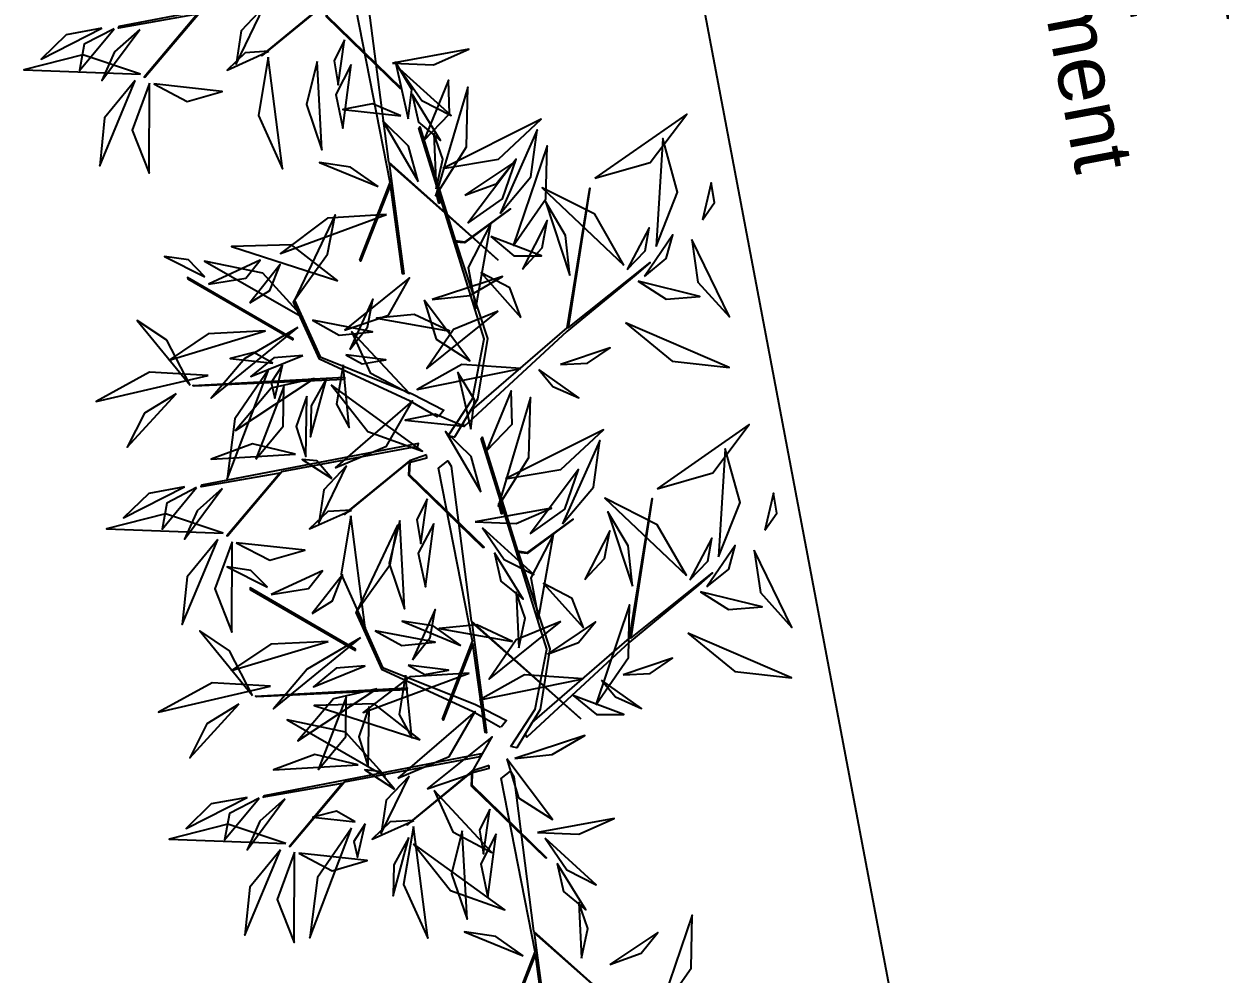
# Model space of a CAD drawing. Header units: centimetres. Extents: x 197412 to 267601, y -375791 to -305433.
# Drawn here: x 208761 to 210810, y -366192 to -364564 of the extents above; entities that cross this region are included whole.
import ezdxf

# ---------------------------------------------------------------- set-up
doc = ezdxf.new("R2010")
doc.units = ezdxf.units.CM
doc.layers.add('3-BAT C-Niveau 0', color=250, linetype='Continuous')
doc.styles.add('Helvetica', font='arial.ttf')

# ---------------------------------------------------------------- blocks, each defined once
blk = doc.blocks.new('Groupe-226-1')
at = {"linetype": 'Continuous', "flags": 128}
for points in [[(12648.23, -49256.54), (12661.7, -49254.18), (12652.58, -49265.01), (12652.72, -49264.95), (12662.02, -49253.97), (12685.28, -49249.62), (12685.41, -49249.17), (12648.24, -49256.32), (12648.12, -49256.56), (12648.19, -49256.55)], [(12702.89, -49323.22), (12698.1, -49320.48), (12682.62, -49313.33), (12678.15, -49303.54), (12678.32, -49303.19), (12682.69, -49312.94), (12698.47, -49319.24), (12703.91, -49322.05), (12702.99, -49323.17)], [(12662.37, -49335.13), (12675.85, -49332.78), (12666.73, -49343.6), (12666.87, -49343.54), (12676.16, -49332.56), (12699.42, -49328.21), (12699.55, -49327.77), (12662.38, -49334.91), (12662.26, -49335.15), (12662.33, -49335.14)], [(12713.6, -49376.4), (12708.81, -49373.66), (12693.33, -49366.51), (12688.86, -49356.72), (12689.03, -49356.37), (12693.4, -49366.12), (12709.18, -49372.42), (12714.62, -49375.22), (12713.7, -49376.35)], [(12673.08, -49388.31), (12686.56, -49385.95), (12677.44, -49396.77), (12677.58, -49396.72), (12686.87, -49385.74), (12710.13, -49381.39), (12710.26, -49380.94), (12673.09, -49388.09), (12672.97, -49388.33), (12673.05, -49388.31)]]:
    blk.add_lwpolyline(points, dxfattribs=at)
for points in [[(12686.81, -49251.12), (12683.85, -49252.13), (12672.68, -49261.29), (12672.86, -49261.26), (12683.82, -49252.31), (12683.71, -49254.62), (12696.37, -49266.9), (12696.64, -49266.94), (12683.89, -49254.54), (12683.95, -49252.36), (12686.82, -49251.6)], [(12713.22, -49296.36), (12694.53, -49279.82), (12697.04, -49298.72), (12696.8, -49298.7), (12694.74, -49283.47), (12689.61, -49296.55), (12689.53, -49296.38), (12694.68, -49283.05), (12688.85, -49253.37), (12690.46, -49252.11), (12691.01, -49253.08), (12694.42, -49279.53), (12713.05, -49296.17)], [(12704.65, -49326.47), (12708.81, -49320.1), (12710.82, -49309.82), (12699.59, -49273.72), (12699.77, -49273.51), (12705.81, -49292.96), (12707.52, -49293.24), (12715.33, -49287.55), (12707.43, -49293.4), (12705.92, -49293.25), (12711.35, -49309.77), (12709.68, -49320.17), (12708.3, -49322.39), (12725, -49307.95), (12728.89, -49284.01), (12725.19, -49307.95), (12739.21, -49296.76), (12736.8, -49298.86), (12724.99, -49308.59), (12707.38, -49324.87), (12707.19, -49324.36), (12708.3, -49322.39), (12705.71, -49326.7)], [(12678.08, -49310.02), (12678.08, -49309.83), (12659.99, -49299.31), (12660.03, -49299.57)], [(12661.14, -49317.96), (12660.92, -49317.84), (12686.89, -49316.42), (12686.87, -49316.81)], [(12715.36, -49379.65), (12719.52, -49373.28), (12721.53, -49362.99), (12710.3, -49326.89), (12710.48, -49326.69), (12716.52, -49346.14), (12718.23, -49346.42), (12726.04, -49340.73), (12718.14, -49346.58), (12716.63, -49346.43), (12722.06, -49362.95), (12720.39, -49373.35), (12719.01, -49375.57), (12735.71, -49361.13), (12739.6, -49337.19), (12735.9, -49361.13), (12749.93, -49349.93), (12747.51, -49352.04), (12735.7, -49361.77), (12718.09, -49378.05), (12717.9, -49377.54), (12719.01, -49375.57), (12716.42, -49379.87)], [(12700.95, -49329.71), (12698, -49330.72), (12686.83, -49339.88), (12687.01, -49339.85), (12697.96, -49330.9), (12697.86, -49333.21), (12710.52, -49345.49), (12710.78, -49345.53), (12698.04, -49333.13), (12698.1, -49330.95), (12700.96, -49330.19)], [(12727.36, -49374.95), (12708.67, -49358.41), (12711.19, -49377.31), (12710.95, -49377.29), (12708.88, -49362.06), (12703.76, -49375.14), (12703.67, -49374.97), (12708.82, -49361.64), (12702.99, -49331.96), (12704.6, -49330.7), (12705.16, -49331.67), (12708.56, -49358.12), (12727.19, -49374.76)], [(12688.79, -49363.2), (12688.79, -49363.01), (12670.7, -49352.49), (12670.74, -49352.75)], [(12671.85, -49371.13), (12671.63, -49371.02), (12697.61, -49369.6), (12697.58, -49369.98)], [(12711.66, -49382.89), (12708.71, -49383.9), (12697.54, -49393.06), (12697.72, -49393.03), (12708.67, -49384.07), (12708.57, -49386.39), (12721.23, -49398.66), (12721.49, -49398.71), (12708.75, -49386.31), (12708.81, -49384.13), (12711.67, -49383.36)], [(12738.07, -49428.13), (12719.38, -49411.59), (12721.9, -49430.49), (12721.66, -49430.47), (12719.59, -49415.24), (12714.47, -49428.31), (12714.38, -49428.15), (12719.53, -49414.81), (12713.71, -49385.14), (12715.31, -49383.87), (12715.87, -49384.85), (12719.27, -49411.3), (12737.9, -49427.94)]]:
    blk.add_lwpolyline(points, close=True, dxfattribs=at)
at = {"linetype": 'Continuous'}
for points in [[(12673.07, -49252.98, -207.06), (12669.19, -49257.1, -208.24), (12668.32, -49262.81, -209.24), (12668.32, -49262.81, -209.24), (12673.07, -49252.98, -207.06)], [(12645.33, -49256.6, -174.84), (12639.21, -49257.74, -175.45), (12634.89, -49261.92, -176.76), (12634.89, -49261.92, -176.76), (12645.33, -49256.6, -174.84)], [(12647.4, -49256.72, -174.58), (12642.31, -49259.37, -172.2), (12641.5, -49263.87, -168.43), (12641.5, -49263.87, -168.43), (12647.4, -49256.72, -174.58)], [(12651.81, -49256.84, -186.97), (12647.5, -49260.69, -187.38), (12645.33, -49265.58, -185.5), (12645.33, -49265.58, -185.5), (12651.81, -49256.84, -186.97)], [(12686.89, -49258.63, -197.01), (12685.12, -49262.22, -196.39), (12685.82, -49266.3, -196.61), (12685.82, -49266.3, -196.61), (12686.89, -49258.63, -197.01)], [(12673.91, -49260.58, -179.83), (12669.86, -49260.83, -178.67), (12666.77, -49263.8, -177.99), (12666.77, -49263.8, -177.99), (12673.91, -49260.58, -179.83)], [(12695.1, -49262.6, -183.78), (12702.14, -49262.88, -183.14), (12708.2, -49260.24, -184.94), (12708.2, -49260.24, -184.94), (12695.1, -49262.6, -183.78)], [(12651.94, -49264.51, -186.41), (12642.07, -49261.21, -187.61), (12631.97, -49263.77, -186.97), (12631.97, -49263.77, -186.97), (12651.94, -49264.51, -186.41)], [(12673.82, -49261.57, -179.52), (12672.16, -49271.55, -178.73), (12676.27, -49280.73, -177.91), (12676.27, -49280.73, -177.91), (12673.82, -49261.57, -179.52)], [(12682.2, -49262.35, -247.3), (12680.37, -49269.71, -244.69), (12683.02, -49277.47, -243.35), (12683.02, -49277.47, -243.35), (12682.2, -49262.35, -247.3)], [(12682.2, -49262.35, -247.3), (12680.37, -49269.71, -244.69), (12683.02, -49277.47, -243.35), (12683.02, -49277.47, -243.35), (12682.2, -49262.35, -247.3)], [(12688.02, -49262.84, -186.16), (12685.38, -49267.98, -185.75), (12686.59, -49273.72, -185.13), (12686.59, -49273.72, -185.13), (12688.02, -49262.84, -186.16)], [(12697.78, -49272.12, -183.73), (12698.42, -49267.13, -181.29), (12695.6, -49262.45, -179.52), (12695.6, -49262.45, -179.52), (12697.78, -49272.12, -183.73)], [(12696.38, -49263.61, -176.88), (12700.11, -49269.03, -176.9), (12705.15, -49271.58, -174.04), (12705.15, -49271.58, -174.04), (12696.38, -49263.61, -176.88)], [(12651.04, -49265.6, -186.4), (12645.79, -49271.99, -186.75), (12644.95, -49280.19, -187), (12644.95, -49280.19, -187), (12651.04, -49265.6, -186.4)], [(12653.49, -49266.01, -182.25), (12650.52, -49274.08, -178.08), (12653.43, -49281.47, -173.29), (12653.43, -49281.47, -173.29), (12653.49, -49266.01, -182.25)], [(12654.19, -49266.17, -181.99), (12659.92, -49269.17, -181.12), (12665.92, -49267.44, -179.03), (12665.92, -49267.44, -179.03), (12654.19, -49266.17, -181.99)], [(12700.49, -49275.83, -194.21), (12704.86, -49271.29, -192.81), (12704.72, -49265.54, -190.06), (12704.72, -49265.54, -190.06), (12700.49, -49275.83, -194.21)], [(12700.49, -49275.83, -194.21), (12704.86, -49271.29, -192.81), (12704.72, -49265.54, -190.06), (12704.72, -49265.54, -190.06), (12700.49, -49275.83, -194.21)], [(12702.48, -49285.37, -206.43), (12707.76, -49276.96, -204.4), (12708.02, -49266.71, -204.36), (12708.02, -49266.71, -204.36), (12702.48, -49285.37, -206.43)], [(12702.48, -49285.37, -206.43), (12707.76, -49276.96, -204.4), (12708.02, -49266.71, -204.36), (12708.02, -49266.71, -204.36), (12702.48, -49285.37, -206.43)], [(12698.45, -49267.91, -161.32), (12699.54, -49272.74, -161.24), (12703.35, -49275.85, -160.95), (12703.35, -49275.85, -160.95), (12698.45, -49267.91, -161.32)], [(12696.53, -49271.63, -183.47), (12691.69, -49269.55, -183.7), (12686.57, -49270.57, -184.07), (12686.57, -49270.57, -184.07), (12696.53, -49271.63, -183.47)], [(12696.53, -49271.63, -183.47), (12691.69, -49269.55, -183.7), (12686.57, -49270.57, -184.07), (12686.57, -49270.57, -184.07), (12696.53, -49271.63, -183.47)], [(12699.5, -49282.86, -199.98), (12697.83, -49276.82, -200.36), (12693.45, -49272.51, -199.46), (12693.45, -49272.51, -199.46), (12699.5, -49282.86, -199.98)], [(12703.74, -49280.66, -194.97), (12713.24, -49279.03, -192.57), (12720.54, -49272.23, -191.31), (12720.54, -49272.23, -191.31), (12703.74, -49280.66, -194.97)], [(12729.73, -49282.33, -215.07), (12739.25, -49279.6, -213.8), (12745.49, -49271.33, -214.42), (12745.49, -49271.33, -214.42), (12729.73, -49282.33, -215.07)], [(12702.6, -49284.16, -223.21), (12703.7, -49279.06, -222.61), (12702.17, -49274.63, -220.88), (12702.17, -49274.63, -220.88), (12702.6, -49284.16, -223.21)], [(12702.6, -49284.16, -223.21), (12703.7, -49279.06, -222.61), (12702.17, -49274.63, -220.88), (12702.17, -49274.63, -220.88), (12702.6, -49284.16, -223.21)], [(12713.52, -49288.34, -201.48), (12718.82, -49282.09, -202.35), (12719.89, -49274.04, -201.76), (12719.89, -49274.04, -201.76), (12713.52, -49288.34, -201.48)], [(12715.78, -49293.91, -207.25), (12721.39, -49285.85, -205.29), (12721.57, -49276.78, -201.98), (12721.57, -49276.78, -201.98), (12715.78, -49293.91, -207.25)], [(12740.25, -49294.01, -228.35), (12743.92, -49284.71, -229.1), (12741.4, -49275.5, -232.12), (12741.4, -49275.5, -232.12), (12740.25, -49294.01, -228.35)], [(12707.99, -49290.03, -207.16), (12713.92, -49285.85, -205.48), (12716.26, -49279.04, -203.83), (12716.26, -49279.04, -203.83), (12707.99, -49290.03, -207.16)], [(12707.99, -49290.03, -207.16), (12713.92, -49285.85, -205.48), (12716.26, -49279.04, -203.83), (12716.26, -49279.04, -203.83), (12707.99, -49290.03, -207.16)], [(12692.65, -49283.75, -228.81), (12687.92, -49280.43, -229.15), (12682.6, -49279.63, -227.32), (12682.6, -49279.63, -227.32), (12692.65, -49283.75, -228.81)], [(12707.5, -49285.23, -210.84), (12712.83, -49283.28, -209.98), (12715.71, -49279.73, -207.2), (12715.71, -49279.73, -207.2), (12707.5, -49285.23, -210.84)], [(12748.18, -49289.45, -211.21), (12750.24, -49286.5, -209.03), (12749.66, -49283.11, -206.71), (12749.66, -49283.11, -206.71), (12748.18, -49289.45, -211.21)], [(12748.18, -49289.45, -211.21), (12750.24, -49286.5, -209.03), (12749.66, -49283.11, -206.71), (12749.66, -49283.11, -206.71), (12748.18, -49289.45, -211.21)], [(12703, -49286.61, -203.84), (12703.22, -49286.51, -203.87), (12702.77, -49284.83, -202.04), (12702.56, -49284.93, -202.02), (12703, -49286.61, -203.84)], [(12734.75, -49297.21, -228.97), (12729.75, -49288.49, -227.8), (12720.75, -49283.97, -227.09), (12720.75, -49283.97, -227.09), (12734.75, -49297.21, -228.97)], [(12725.48, -49299, -196.26), (12724.76, -49292.13, -195.05), (12721.28, -49286.28, -196.39), (12721.28, -49286.28, -196.39), (12725.48, -49299, -196.26)], [(12694.06, -49288.53, -225.36), (12683.95, -49289.16, -224.7), (12675.91, -49295.24, -224), (12675.91, -49295.24, -224), (12694.06, -49288.53, -225.36)], [(12678.32, -49303.19, -197.23), (12683.99, -49295.32, -194.28), (12685.26, -49288.58, -188.42), (12685.26, -49288.58, -188.42), (12678.32, -49303.19, -197.23)], [(12717.35, -49297.88, -195.33), (12720.73, -49294.27, -195.1), (12721.61, -49289.55, -194.26), (12721.61, -49289.55, -194.26), (12717.35, -49297.88, -195.33)], [(12711.95, -49290.09, -188.89), (12708.08, -49297.59, -185.79), (12709.39, -49304.55, -181.22), (12709.39, -49304.55, -181.22), (12711.95, -49290.09, -188.89)], [(12735.29, -49297.93, -229.3), (12738.38, -49294.74, -228.25), (12739.08, -49290.8, -226.49), (12739.08, -49290.8, -226.49), (12735.29, -49297.93, -229.3)], [(12685.72, -49299.91, -220.85), (12677.79, -49293.75, -221.31), (12667.54, -49294.04, -222.56), (12667.54, -49294.04, -222.56), (12685.72, -49299.91, -220.85)], [(12711.92, -49292.33, -215.21), (12715.87, -49295.59, -213.09), (12720.61, -49295.6, -210.46), (12720.61, -49295.6, -210.46), (12711.92, -49292.33, -215.21)], [(12738.26, -49299.14, -232.75), (12742, -49296.08, -233.5), (12743.1, -49292.03, -235.42), (12743.1, -49292.03, -235.42), (12738.26, -49299.14, -232.75)], [(12746.35, -49292.84, -212.86), (12747.41, -49300.11, -209.91), (12752.82, -49306.07, -208.14), (12752.82, -49306.07, -208.14), (12746.35, -49292.84, -212.86)], [(12746.35, -49292.84, -212.86), (12747.41, -49300.11, -209.91), (12752.82, -49306.07, -208.14), (12752.82, -49306.07, -208.14), (12746.35, -49292.84, -212.86)], [(12662.96, -49299.21, -211.6), (12660.15, -49296.32, -211.07), (12656.05, -49295.74, -211.1), (12656.05, -49295.74, -211.1), (12662.96, -49299.21, -211.6)], [(12679.78, -49306.2, -220.09), (12672.91, -49298.61, -220.53), (12662.89, -49296.5, -219.34), (12662.89, -49296.5, -219.34), (12679.78, -49306.2, -220.09)], [(12663.6, -49300.45, -202.5), (12670, -49299.43, -200.11), (12672.42, -49296.37, -195.35), (12672.42, -49296.37, -195.35), (12663.6, -49300.45, -202.5)], [(12670.65, -49303.68, -218.46), (12674.1, -49301.53, -216.39), (12675.84, -49297.09, -215.43), (12675.84, -49297.09, -215.43), (12670.65, -49303.68, -218.46)], [(12686.86, -49308.35, -210.57), (12694.43, -49305.77, -206.9), (12698.03, -49299.4, -202.54), (12698.03, -49299.4, -202.54), (12686.86, -49308.35, -210.57)], [(12701.9, -49303.12, -200.44), (12708.32, -49302.42, -199.26), (12713.93, -49299.18, -200.49), (12713.93, -49299.18, -200.49), (12701.9, -49303.12, -200.44)], [(12717.11, -49306.18, -184.69), (12715.19, -49301.11, -183.17), (12710.27, -49298.55, -181.63), (12710.27, -49298.55, -181.63), (12717.11, -49306.18, -184.69)], [(12737.16, -49299.96, -232.48), (12741.97, -49303.03, -232.45), (12747.73, -49302.56, -231.83), (12747.73, -49302.56, -231.83), (12737.16, -49299.96, -232.48)], [(12687.8, -49311.66, -202.12), (12690.84, -49307.83, -201.54), (12691.71, -49303.03, -202.14), (12691.71, -49303.03, -202.14), (12687.8, -49311.66, -202.12)], [(12700.55, -49303.19, -200.73), (12702.57, -49309.89, -197.34), (12708.35, -49313.59, -193.77), (12708.35, -49313.59, -193.77), (12700.55, -49303.19, -200.73)], [(12700.55, -49303.19, -200.73), (12702.57, -49309.89, -197.34), (12708.35, -49313.59, -193.77), (12708.35, -49313.59, -193.77), (12700.55, -49303.19, -200.73)], [(12704.92, -49308.51, -185.42), (12698.82, -49305.65, -185.31), (12692.35, -49306.29, -184.01), (12692.35, -49306.29, -184.01), (12704.92, -49308.51, -185.42)], [(12713.2, -49305.07, -205.3), (12705.56, -49308.22, -204.92), (12700.97, -49314.93, -203.9), (12700.97, -49314.93, -203.9), (12713.2, -49305.07, -205.3)], [(12660.42, -49317.76, -214.21), (12656.46, -49310.08, -211.43), (12651.37, -49306.7, -206.15), (12651.37, -49306.7, -206.15), (12660.42, -49317.76, -214.21)], [(12678.88, -49307.89, -210.1), (12669.8, -49313.22, -209.96), (12664.01, -49320.02, -205.95), (12664.01, -49320.02, -205.95), (12678.88, -49307.89, -210.1)], [(12681.4, -49306.64, -199.77), (12685.97, -49309.2, -197.57), (12691.68, -49308.62, -196.35), (12691.68, -49308.62, -196.35), (12681.4, -49306.64, -199.77)], [(12734.99, -49307.1, -223.66), (12743.01, -49313.65, -222.36), (12752.76, -49314.72, -219.58), (12752.76, -49314.72, -219.58), (12734.99, -49307.1, -223.66)], [(12673.36, -49308.48, -221.24), (12663.55, -49308.99, -218.96), (12656.83, -49313.49, -214.31), (12656.83, -49313.49, -214.31), (12673.36, -49308.48, -221.24)], [(12688.09, -49308.6, -217.22), (12691.28, -49315.68, -219.34), (12697.99, -49319.22, -221.55), (12697.99, -49319.22, -221.55), (12688.09, -49308.6, -217.22)], [(12674.59, -49313.99, -213.12), (12671.35, -49312.15, -210.71), (12667.3, -49313.19, -208.62), (12667.3, -49313.19, -208.62), (12674.59, -49313.99, -213.12)], [(12674.59, -49313.99, -213.12), (12671.35, -49312.15, -210.71), (12667.3, -49313.19, -208.62), (12667.3, -49313.19, -208.62), (12674.59, -49313.99, -213.12)], [(12723.89, -49314.2, -172.05), (12728.53, -49313.99, -171.7), (12732.37, -49311.37, -172.02), (12732.37, -49311.37, -172.02), (12723.89, -49314.2, -172.05)], [(12723.89, -49314.2, -172.05), (12728.53, -49313.99, -171.7), (12732.37, -49311.37, -172.02), (12732.37, -49311.37, -172.02), (12723.89, -49314.2, -172.05)], [(12679.72, -49312.69, -207.72), (12674.75, -49313.07, -206.62), (12670.85, -49316.27, -205.86), (12670.85, -49316.27, -205.86), (12679.72, -49312.69, -207.72)], [(12676.24, -49314.33, -212.09), (12674.32, -49317.33, -209.87), (12674.95, -49320.01, -207.1), (12674.95, -49320.01, -207.1), (12676.24, -49314.33, -212.09)], [(12676.24, -49314.33, -212.09), (12674.32, -49317.33, -209.87), (12674.95, -49320.01, -207.1), (12674.95, -49320.01, -207.1), (12676.24, -49314.33, -212.09)], [(12686.64, -49314.27, -198.87), (12685.53, -49321, -195.41), (12687.67, -49325.01, -190.33), (12687.67, -49325.01, -190.33), (12686.64, -49314.27, -198.87)], [(12687.1, -49312.56, -202.35), (12689.92, -49314.14, -200.21), (12693.97, -49313.43, -199.09), (12693.97, -49313.43, -199.09), (12687.1, -49312.56, -202.35)], [(12717.06, -49314.9, -176.08), (12706.98, -49314.23, -174.79), (12699.35, -49318.5, -170.69), (12699.35, -49318.5, -170.69), (12717.06, -49314.9, -176.08)], [(12663.51, -49316.12, -223.19), (12653.5, -49315.56, -225.59), (12644.33, -49320.58, -225.79), (12644.33, -49320.58, -225.79), (12663.51, -49316.12, -223.19)], [(12663.51, -49316.12, -223.19), (12653.5, -49315.56, -225.59), (12644.33, -49320.58, -225.79), (12644.33, -49320.58, -225.79), (12663.51, -49316.12, -223.19)], [(12673.94, -49315.05, -212.64), (12668.09, -49323.51, -211.07), (12666.78, -49333.84, -212.06), (12666.78, -49333.84, -212.06), (12673.94, -49315.05, -212.64)], [(12673.94, -49315.05, -212.64), (12668.09, -49323.51, -211.07), (12666.78, -49333.84, -212.06), (12666.78, -49333.84, -212.06), (12673.94, -49315.05, -212.64)], [(12708.49, -49325.3, -183.73), (12709.13, -49320.3, -181.29), (12706.31, -49315.62, -179.52), (12706.31, -49315.62, -179.52), (12708.49, -49325.3, -183.73)], [(12720.19, -49315.09, -171.59), (12722.59, -49318, -169.03), (12727.04, -49319.95, -167.96), (12727.04, -49319.95, -167.96), (12720.19, -49315.09, -171.59)], [(12681.68, -49316.62, -233.25), (12674.3, -49318.29, -238.65), (12668.18, -49325.51, -241.93), (12668.18, -49325.51, -241.93), (12681.68, -49316.62, -233.25)], [(12671.67, -49330.45, -189.87), (12676.37, -49324.79, -186.93), (12676.48, -49318.02, -183.27), (12676.48, -49318.02, -183.27), (12671.67, -49330.45, -189.87)], [(12683.77, -49316.64, -204.62), (12681.15, -49321.33, -205.07), (12681.08, -49326.63, -204.23), (12681.08, -49326.63, -204.23), (12683.77, -49316.64, -204.62)], [(12684.58, -49317.73, -204.31), (12690.88, -49325.72, -204.16), (12700.21, -49329.07, -202.67), (12700.21, -49329.07, -202.67), (12684.58, -49317.73, -204.31)], [(12658.07, -49319.23, -215.73), (12652.6, -49322.59, -216.78), (12649.66, -49328.41, -215.22), (12649.66, -49328.41, -215.22), (12658.07, -49319.23, -215.73)], [(12658.07, -49319.23, -215.73), (12652.6, -49322.59, -216.78), (12649.66, -49328.41, -215.22), (12649.66, -49328.41, -215.22), (12658.07, -49319.23, -215.73)], [(12680.41, -49319.63, -229.03), (12678.62, -49324.82, -227.48), (12680.24, -49329.96, -225.66), (12680.24, -49329.96, -225.66), (12680.41, -49319.63, -229.03)], [(12685.3, -49331.9, -178.9), (12694.07, -49328.19, -176.01), (12698.55, -49320.47, -172.29), (12698.55, -49320.47, -172.29), (12685.3, -49331.9, -178.9)], [(12685.3, -49331.9, -178.9), (12694.07, -49328.19, -176.01), (12698.55, -49320.47, -172.29), (12698.55, -49320.47, -172.29), (12685.3, -49331.9, -178.9)], [(12711.2, -49329, -194.21), (12715.57, -49324.47, -192.81), (12715.43, -49318.72, -190.06), (12715.43, -49318.72, -190.06), (12711.2, -49329, -194.21)], [(12711.2, -49329, -194.21), (12715.57, -49324.47, -192.81), (12715.43, -49318.72, -190.06), (12715.43, -49318.72, -190.06), (12711.2, -49329, -194.21)], [(12713.19, -49338.54, -206.43), (12718.47, -49330.14, -204.4), (12718.74, -49319.89, -204.36), (12718.74, -49319.89, -204.36), (12713.19, -49338.54, -206.43)], [(12713.19, -49338.54, -206.43), (12718.47, -49330.14, -204.4), (12718.74, -49319.89, -204.36), (12718.74, -49319.89, -204.36), (12713.19, -49338.54, -206.43)], [(12707.24, -49324.81, -183.47), (12702.4, -49322.73, -183.7), (12697.28, -49323.75, -184.07), (12697.28, -49323.75, -184.07), (12707.24, -49324.81, -183.47)], [(12707.24, -49324.81, -183.47), (12702.4, -49322.73, -183.7), (12697.28, -49323.75, -184.07), (12697.28, -49323.75, -184.07), (12707.24, -49324.81, -183.47)], [(12740.44, -49335.51, -215.07), (12749.96, -49332.78, -213.8), (12756.2, -49324.51, -214.42), (12756.2, -49324.51, -214.42), (12740.44, -49335.51, -215.07)], [(12710.21, -49336.03, -199.98), (12708.55, -49330, -200.36), (12704.16, -49325.69, -199.46), (12704.16, -49325.69, -199.46), (12710.21, -49336.03, -199.98)], [(12714.45, -49333.83, -194.97), (12723.95, -49332.21, -192.57), (12731.25, -49325.41, -191.31), (12731.25, -49325.41, -191.31), (12714.45, -49333.83, -194.97)], [(12678.49, -49329.61, -200.41), (12671.1, -49327.83, -200.32), (12664.03, -49330.46, -200.54), (12664.03, -49330.46, -200.54), (12678.49, -49329.61, -200.41)], [(12724.23, -49341.52, -201.48), (12729.53, -49335.26, -202.35), (12730.6, -49327.22, -201.76), (12730.6, -49327.22, -201.76), (12724.23, -49341.52, -201.48)], [(12750.96, -49347.19, -228.35), (12754.63, -49337.89, -229.1), (12752.11, -49328.67, -232.12), (12752.11, -49328.67, -232.12), (12750.96, -49347.19, -228.35)], [(12684.72, -49333.78, -177.75), (12682.14, -49330.74, -175.38), (12679.65, -49330.48, -172.12), (12679.65, -49330.48, -172.12), (12684.72, -49333.78, -177.75)], [(12687.21, -49331.57, -207.06), (12683.33, -49335.69, -208.24), (12682.47, -49341.4, -209.24), (12682.47, -49341.4, -209.24), (12687.21, -49331.57, -207.06)], [(12718.7, -49343.21, -207.16), (12724.63, -49339.03, -205.48), (12726.97, -49332.21, -203.83), (12726.97, -49332.21, -203.83), (12718.7, -49343.21, -207.16)], [(12718.7, -49343.21, -207.16), (12724.63, -49339.03, -205.48), (12726.97, -49332.21, -203.83), (12726.97, -49332.21, -203.83), (12718.7, -49343.21, -207.16)], [(12659.47, -49335.19, -174.84), (12653.35, -49336.33, -175.45), (12649.04, -49340.51, -176.76), (12649.04, -49340.51, -176.76), (12659.47, -49335.19, -174.84)], [(12661.54, -49335.31, -174.58), (12656.46, -49337.96, -172.2), (12655.64, -49342.46, -168.43), (12655.64, -49342.46, -168.43), (12661.54, -49335.31, -174.58)], [(12665.95, -49335.44, -186.97), (12661.65, -49339.28, -187.38), (12659.48, -49344.17, -185.5), (12659.48, -49344.17, -185.5), (12665.95, -49335.44, -186.97)], [(12758.89, -49342.62, -211.21), (12760.96, -49339.67, -209.03), (12760.38, -49336.29, -206.71), (12760.38, -49336.29, -206.71), (12758.89, -49342.62, -211.21)], [(12758.89, -49342.62, -211.21), (12760.96, -49339.67, -209.03), (12760.38, -49336.29, -206.71), (12760.38, -49336.29, -206.71), (12758.89, -49342.62, -211.21)], [(12701.03, -49337.22, -197.01), (12699.27, -49340.81, -196.39), (12699.96, -49344.89, -196.61), (12699.96, -49344.89, -196.61), (12701.03, -49337.22, -197.01)], [(12709.25, -49341.19, -183.78), (12716.28, -49341.47, -183.14), (12722.34, -49338.83, -184.94), (12722.34, -49338.83, -184.94), (12709.25, -49341.19, -183.78)], [(12713.71, -49339.79, -203.84), (12713.93, -49339.69, -203.87), (12713.48, -49338.01, -202.04), (12713.27, -49338.1, -202.02), (12713.71, -49339.79, -203.84)], [(12745.46, -49350.39, -228.97), (12740.46, -49341.67, -227.8), (12731.46, -49337.15, -227.09), (12731.46, -49337.15, -227.09), (12745.46, -49350.39, -228.97)], [(12666.08, -49343.1, -186.41), (12656.21, -49339.8, -187.61), (12646.11, -49342.36, -186.97), (12646.11, -49342.36, -186.97), (12666.08, -49343.1, -186.41)], [(12688.05, -49339.17, -179.83), (12684.01, -49339.42, -178.67), (12680.91, -49342.39, -177.99), (12680.91, -49342.39, -177.99), (12688.05, -49339.17, -179.83)], [(12687.97, -49340.16, -179.52), (12686.3, -49350.14, -178.73), (12690.42, -49359.32, -177.91), (12690.42, -49359.32, -177.91), (12687.97, -49340.16, -179.52)], [(12696.34, -49340.94, -247.3), (12694.51, -49348.3, -244.69), (12697.16, -49356.06, -243.35), (12697.16, -49356.06, -243.35), (12696.34, -49340.94, -247.3)], [(12696.34, -49340.94, -247.3), (12694.51, -49348.3, -244.69), (12697.16, -49356.06, -243.35), (12697.16, -49356.06, -243.35), (12696.34, -49340.94, -247.3)], [(12736.19, -49352.17, -196.26), (12735.47, -49345.31, -195.05), (12731.99, -49339.46, -196.39), (12731.99, -49339.46, -196.39), (12736.19, -49352.17, -196.26)], [(12689.03, -49356.37, -197.23), (12694.7, -49348.5, -194.28), (12695.97, -49341.76, -188.42), (12695.97, -49341.76, -188.42), (12689.03, -49356.37, -197.23)], [(12702.16, -49341.44, -186.16), (12699.52, -49346.57, -185.75), (12700.73, -49352.31, -185.13), (12700.73, -49352.31, -185.13), (12702.16, -49341.44, -186.16)], [(12710.52, -49342.2, -176.88), (12714.25, -49347.62, -176.9), (12719.29, -49350.17, -174.04), (12719.29, -49350.17, -174.04), (12710.52, -49342.2, -176.88)], [(12728.06, -49351.05, -195.33), (12731.44, -49347.45, -195.1), (12732.32, -49342.72, -194.26), (12732.32, -49342.72, -194.26), (12728.06, -49351.05, -195.33)], [(12665.18, -49344.19, -186.4), (12659.93, -49350.58, -186.75), (12659.09, -49358.78, -187), (12659.09, -49358.78, -187), (12665.18, -49344.19, -186.4)], [(12667.63, -49344.6, -182.25), (12664.66, -49352.67, -178.08), (12667.57, -49360.06, -173.29), (12667.57, -49360.06, -173.29), (12667.63, -49344.6, -182.25)], [(12668.33, -49344.76, -181.99), (12674.07, -49347.76, -181.12), (12680.07, -49346.03, -179.03), (12680.07, -49346.03, -179.03), (12668.33, -49344.76, -181.99)], [(12722.66, -49343.27, -188.89), (12718.79, -49350.77, -185.79), (12720.1, -49357.73, -181.22), (12720.1, -49357.73, -181.22), (12722.66, -49343.27, -188.89)], [(12746.01, -49351.11, -229.3), (12749.09, -49347.92, -228.25), (12749.79, -49343.98, -226.49), (12749.79, -49343.98, -226.49), (12746.01, -49351.11, -229.3)], [(12712.6, -49346.51, -161.32), (12713.68, -49351.33, -161.24), (12717.5, -49354.44, -160.95), (12717.5, -49354.44, -160.95), (12712.6, -49346.51, -161.32)], [(12748.97, -49352.32, -232.75), (12752.71, -49349.26, -233.5), (12753.81, -49345.21, -235.42), (12753.81, -49345.21, -235.42), (12748.97, -49352.32, -232.75)], [(12757.06, -49346.02, -212.86), (12758.12, -49353.29, -209.91), (12763.53, -49359.25, -208.14), (12763.53, -49359.25, -208.14), (12757.06, -49346.02, -212.86)], [(12757.06, -49346.02, -212.86), (12758.12, -49353.29, -209.91), (12763.53, -49359.25, -208.14), (12763.53, -49359.25, -208.14), (12757.06, -49346.02, -212.86)], [(12673.67, -49352.38, -211.6), (12670.86, -49349.5, -211.07), (12666.76, -49348.91, -211.1), (12666.76, -49348.91, -211.1), (12673.67, -49352.38, -211.6)], [(12674.31, -49353.63, -202.5), (12680.71, -49352.6, -200.11), (12683.13, -49349.55, -195.35), (12683.13, -49349.55, -195.35), (12674.31, -49353.63, -202.5)], [(12681.36, -49356.86, -218.46), (12684.82, -49354.71, -216.39), (12686.55, -49350.27, -215.43), (12686.55, -49350.27, -215.43), (12681.36, -49356.86, -218.46)], [(12716.75, -49362.75, -223.21), (12717.85, -49357.65, -222.61), (12716.31, -49353.22, -220.88), (12716.31, -49353.22, -220.88), (12716.75, -49362.75, -223.21)], [(12716.75, -49362.75, -223.21), (12717.85, -49357.65, -222.61), (12716.31, -49353.22, -220.88), (12716.31, -49353.22, -220.88), (12716.75, -49362.75, -223.21)], [(12727.82, -49359.35, -184.69), (12725.9, -49354.29, -183.17), (12720.98, -49351.73, -181.63), (12720.98, -49351.73, -181.63), (12727.82, -49359.35, -184.69)], [(12747.87, -49353.14, -232.48), (12752.68, -49356.2, -232.45), (12758.44, -49355.73, -231.83), (12758.44, -49355.73, -231.83), (12747.87, -49353.14, -232.48)], [(12698.51, -49364.83, -202.12), (12701.55, -49361, -201.54), (12702.42, -49356.21, -202.14), (12702.42, -49356.21, -202.14), (12698.51, -49364.83, -202.12)], [(12729.92, -49372.5, -207.25), (12735.54, -49364.44, -205.29), (12735.71, -49355.37, -201.98), (12735.71, -49355.37, -201.98), (12729.92, -49372.5, -207.25)], [(12706.8, -49362.34, -228.81), (12702.06, -49359.02, -229.15), (12696.74, -49358.22, -227.32), (12696.74, -49358.22, -227.32), (12706.8, -49362.34, -228.81)], [(12715.63, -49361.69, -185.42), (12709.53, -49358.83, -185.31), (12703.07, -49359.47, -184.01), (12703.07, -49359.47, -184.01), (12715.63, -49361.69, -185.42)], [(12723.91, -49358.25, -205.3), (12716.27, -49361.4, -204.92), (12711.68, -49368.11, -203.9), (12711.68, -49368.11, -203.9), (12723.91, -49358.25, -205.3)], [(12721.64, -49363.82, -210.84), (12726.97, -49361.87, -209.98), (12729.86, -49358.32, -207.2), (12729.86, -49358.32, -207.2), (12721.64, -49363.82, -210.84)], [(12671.13, -49370.93, -214.21), (12667.17, -49363.26, -211.43), (12662.08, -49359.87, -206.15), (12662.08, -49359.87, -206.15), (12671.13, -49370.93, -214.21)], [(12689.59, -49361.07, -210.1), (12680.51, -49366.4, -209.96), (12674.72, -49373.2, -205.95), (12674.72, -49373.2, -205.95), (12689.59, -49361.07, -210.1)], [(12692.11, -49359.82, -199.77), (12696.68, -49362.38, -197.57), (12702.39, -49361.8, -196.35), (12702.39, -49361.8, -196.35), (12692.11, -49359.82, -199.77)], [(12745.7, -49360.27, -223.66), (12753.73, -49366.83, -222.36), (12763.47, -49367.9, -219.58), (12763.47, -49367.9, -219.58), (12745.7, -49360.27, -223.66)], [(12684.07, -49361.66, -221.24), (12674.26, -49362.16, -218.96), (12667.54, -49366.67, -214.31), (12667.54, -49366.67, -214.31), (12684.07, -49361.66, -221.24)], [(12734.6, -49367.38, -172.05), (12739.24, -49367.16, -171.7), (12743.08, -49364.55, -172.02), (12743.08, -49364.55, -172.02), (12734.6, -49367.38, -172.05)], [(12734.6, -49367.38, -172.05), (12739.24, -49367.16, -171.7), (12743.08, -49364.55, -172.02), (12743.08, -49364.55, -172.02), (12734.6, -49367.38, -172.05)], [(12690.43, -49365.87, -207.72), (12685.46, -49366.25, -206.62), (12681.56, -49369.45, -205.86), (12681.56, -49369.45, -205.86), (12690.43, -49365.87, -207.72)], [(12708.21, -49367.12, -225.36), (12698.09, -49367.75, -224.7), (12690.05, -49373.83, -224), (12690.05, -49373.83, -224), (12708.21, -49367.12, -225.36)], [(12697.35, -49367.45, -198.87), (12696.25, -49374.18, -195.41), (12698.39, -49378.19, -190.33), (12698.39, -49378.19, -190.33), (12697.35, -49367.45, -198.87)], [(12697.81, -49365.74, -202.35), (12700.63, -49367.32, -200.21), (12704.68, -49366.61, -199.09), (12704.68, -49366.61, -199.09), (12697.81, -49365.74, -202.35)], [(12727.78, -49368.08, -176.08), (12717.7, -49367.41, -174.79), (12710.06, -49371.67, -170.69), (12710.06, -49371.67, -170.69), (12727.78, -49368.08, -176.08)], [(12674.22, -49369.3, -223.19), (12664.21, -49368.74, -225.59), (12655.04, -49373.76, -225.79), (12655.04, -49373.76, -225.79), (12674.22, -49369.3, -223.19)], [(12674.22, -49369.3, -223.19), (12664.21, -49368.74, -225.59), (12655.04, -49373.76, -225.79), (12655.04, -49373.76, -225.79), (12674.22, -49369.3, -223.19)], [(12730.9, -49368.27, -171.59), (12733.3, -49371.17, -169.03), (12737.75, -49373.13, -167.96), (12737.75, -49373.13, -167.96), (12730.9, -49368.27, -171.59)], [(12692.39, -49369.8, -233.25), (12685.01, -49371.47, -238.65), (12678.89, -49378.69, -241.93), (12678.89, -49378.69, -241.93), (12692.39, -49369.8, -233.25)], [(12682.38, -49383.63, -189.87), (12687.08, -49377.97, -186.93), (12687.19, -49371.2, -183.27), (12687.19, -49371.2, -183.27), (12682.38, -49383.63, -189.87)], [(12726.07, -49370.92, -215.21), (12730.02, -49374.18, -213.09), (12734.75, -49374.19, -210.46), (12734.75, -49374.19, -210.46), (12726.07, -49370.92, -215.21)], [(12668.78, -49372.41, -215.73), (12663.31, -49375.76, -216.78), (12660.37, -49381.59, -215.22), (12660.37, -49381.59, -215.22), (12668.78, -49372.41, -215.73)], [(12668.78, -49372.41, -215.73), (12663.31, -49375.76, -216.78), (12660.37, -49381.59, -215.22), (12660.37, -49381.59, -215.22), (12668.78, -49372.41, -215.73)], [(12699.86, -49378.5, -220.85), (12691.94, -49372.34, -221.31), (12681.68, -49372.63, -222.56), (12681.68, -49372.63, -222.56), (12699.86, -49378.5, -220.85)], [(12691.12, -49372.8, -229.03), (12689.33, -49378, -227.48), (12690.95, -49383.14, -225.66), (12690.95, -49383.14, -225.66), (12691.12, -49372.8, -229.03)], [(12696.01, -49385.08, -178.9), (12704.78, -49381.37, -176.01), (12709.26, -49373.65, -172.29), (12709.26, -49373.65, -172.29), (12696.01, -49385.08, -178.9)], [(12696.01, -49385.08, -178.9), (12704.78, -49381.37, -176.01), (12709.26, -49373.65, -172.29), (12709.26, -49373.65, -172.29), (12696.01, -49385.08, -178.9)], [(12693.92, -49384.79, -220.09), (12687.05, -49377.2, -220.53), (12677.04, -49375.09, -219.34), (12677.04, -49375.09, -219.34), (12693.92, -49384.79, -220.09)], [(12716.05, -49381.71, -200.44), (12722.46, -49381.01, -199.26), (12728.07, -49377.77, -200.49), (12728.07, -49377.77, -200.49), (12716.05, -49381.71, -200.44)], [(12701.01, -49386.94, -210.57), (12708.58, -49384.36, -206.9), (12712.17, -49377.99, -202.54), (12712.17, -49377.99, -202.54), (12701.01, -49386.94, -210.57)], [(12689.2, -49382.79, -200.41), (12681.81, -49381.01, -200.32), (12674.74, -49383.64, -200.54), (12674.74, -49383.64, -200.54), (12689.2, -49382.79, -200.41)], [(12714.7, -49381.78, -200.73), (12716.71, -49388.48, -197.34), (12722.5, -49392.18, -193.77), (12722.5, -49392.18, -193.77), (12714.7, -49381.78, -200.73)], [(12714.7, -49381.78, -200.73), (12716.71, -49388.48, -197.34), (12722.5, -49392.18, -193.77), (12722.5, -49392.18, -193.77), (12714.7, -49381.78, -200.73)], [(12695.43, -49386.95, -177.75), (12692.85, -49383.92, -175.38), (12690.36, -49383.66, -172.12), (12690.36, -49383.66, -172.12), (12695.43, -49386.95, -177.75)], [(12697.93, -49384.75, -207.06), (12694.04, -49388.87, -208.24), (12693.18, -49394.57, -209.24), (12693.18, -49394.57, -209.24), (12697.93, -49384.75, -207.06)], [(12702.23, -49387.19, -217.22), (12705.42, -49394.27, -219.34), (12712.13, -49397.81, -221.55), (12712.13, -49397.81, -221.55), (12702.23, -49387.19, -217.22)], [(12670.19, -49388.37, -174.84), (12664.06, -49389.51, -175.45), (12659.75, -49393.68, -176.76), (12659.75, -49393.68, -176.76), (12670.19, -49388.37, -174.84)], [(12672.25, -49388.49, -174.58), (12667.17, -49391.14, -172.2), (12666.35, -49395.64, -168.43), (12666.35, -49395.64, -168.43), (12672.25, -49388.49, -174.58)], [(12676.66, -49388.61, -186.97), (12672.36, -49392.46, -187.38), (12670.19, -49397.34, -185.5), (12670.19, -49397.34, -185.5), (12676.66, -49388.61, -186.97)], [(12688.73, -49392.59, -213.12), (12685.5, -49390.74, -210.71), (12681.44, -49391.78, -208.62), (12681.44, -49391.78, -208.62), (12688.73, -49392.59, -213.12)], [(12688.73, -49392.59, -213.12), (12685.5, -49390.74, -210.71), (12681.44, -49391.78, -208.62), (12681.44, -49391.78, -208.62), (12688.73, -49392.59, -213.12)], [(12711.75, -49390.4, -197.01), (12709.98, -49393.99, -196.39), (12710.67, -49398.06, -196.61), (12710.67, -49398.06, -196.61), (12711.75, -49390.4, -197.01)], [(12719.96, -49394.37, -183.78), (12726.99, -49394.65, -183.14), (12733.05, -49392, -184.94), (12733.05, -49392, -184.94), (12719.96, -49394.37, -183.78)], [(12676.8, -49396.28, -186.41), (12666.92, -49392.97, -187.61), (12656.82, -49395.54, -186.97), (12656.82, -49395.54, -186.97), (12676.8, -49396.28, -186.41)], [(12688.08, -49393.64, -212.64), (12682.23, -49402.1, -211.07), (12680.93, -49412.43, -212.06), (12680.93, -49412.43, -212.06), (12688.08, -49393.64, -212.64)], [(12688.08, -49393.64, -212.64), (12682.23, -49402.1, -211.07), (12680.93, -49412.43, -212.06), (12680.93, -49412.43, -212.06), (12688.08, -49393.64, -212.64)], [(12690.39, -49392.92, -212.09), (12688.46, -49395.92, -209.87), (12689.1, -49398.61, -207.1), (12689.1, -49398.61, -207.1), (12690.39, -49392.92, -212.09)], [(12690.39, -49392.92, -212.09), (12688.46, -49395.92, -209.87), (12689.1, -49398.61, -207.1), (12689.1, -49398.61, -207.1), (12690.39, -49392.92, -212.09)], [(12698.76, -49392.35, -179.83), (12694.72, -49392.59, -178.67), (12691.63, -49395.56, -177.99), (12691.63, -49395.56, -177.99), (12698.76, -49392.35, -179.83)], [(12698.68, -49393.34, -179.52), (12697.01, -49403.32, -178.73), (12701.13, -49412.5, -177.91), (12701.13, -49412.5, -177.91), (12698.68, -49393.34, -179.52)], [(12707.05, -49394.12, -247.3), (12705.22, -49401.48, -244.69), (12707.87, -49409.24, -243.35), (12707.87, -49409.24, -243.35), (12707.05, -49394.12, -247.3)], [(12707.05, -49394.12, -247.3), (12705.22, -49401.48, -244.69), (12707.87, -49409.24, -243.35), (12707.87, -49409.24, -243.35), (12707.05, -49394.12, -247.3)], [(12697.92, -49395.23, -204.62), (12695.3, -49399.92, -205.07), (12695.22, -49405.22, -204.23), (12695.22, -49405.22, -204.23), (12697.92, -49395.23, -204.62)], [(12712.87, -49394.61, -186.16), (12710.23, -49399.75, -185.75), (12711.44, -49405.48, -185.13), (12711.44, -49405.48, -185.13), (12712.87, -49394.61, -186.16)], [(12721.23, -49395.38, -176.88), (12724.96, -49400.79, -176.9), (12730, -49403.35, -174.04), (12730, -49403.35, -174.04), (12721.23, -49395.38, -176.88)], [(12675.89, -49397.37, -186.4), (12670.64, -49403.75, -186.75), (12669.81, -49411.96, -187), (12669.81, -49411.96, -187), (12675.89, -49397.37, -186.4)], [(12678.34, -49397.77, -182.25), (12675.37, -49405.85, -178.08), (12678.28, -49413.23, -173.29), (12678.28, -49413.23, -173.29), (12678.34, -49397.77, -182.25)], [(12679.04, -49397.94, -181.99), (12684.78, -49400.94, -181.12), (12690.78, -49399.21, -179.03), (12690.78, -49399.21, -179.03), (12679.04, -49397.94, -181.99)], [(12698.72, -49396.32, -204.31), (12705.02, -49404.31, -204.16), (12714.36, -49407.66, -202.67), (12714.36, -49407.66, -202.67), (12698.72, -49396.32, -204.31)], [(12723.31, -49399.68, -161.32), (12724.39, -49404.5, -161.24), (12728.21, -49407.62, -160.95), (12728.21, -49407.62, -160.95), (12723.31, -49399.68, -161.32)], [(12727.46, -49415.93, -223.21), (12728.56, -49410.83, -222.61), (12727.02, -49406.4, -220.88), (12727.02, -49406.4, -220.88), (12727.46, -49415.93, -223.21)], [(12727.46, -49415.93, -223.21), (12728.56, -49410.83, -222.61), (12727.02, -49406.4, -220.88), (12727.02, -49406.4, -220.88), (12727.46, -49415.93, -223.21)], [(12740.63, -49425.68, -207.25), (12746.25, -49417.62, -205.29), (12746.42, -49408.55, -201.98), (12746.42, -49408.55, -201.98), (12740.63, -49425.68, -207.25)], [(12717.51, -49415.52, -228.81), (12712.78, -49412.2, -229.15), (12707.45, -49411.39, -227.32), (12707.45, -49411.39, -227.32), (12717.51, -49415.52, -228.81)], [(12732.35, -49417, -210.84), (12737.69, -49415.05, -209.98), (12740.57, -49411.5, -207.2), (12740.57, -49411.5, -207.2), (12732.35, -49417, -210.84)]]:
    blk.add_polyline3d(points, dxfattribs=at)
blk = doc.blocks.new('Groupe-242-1')
blk.add_blockref('Groupe-226-1', (0, 0))

msp = doc.modelspace()

# ---------------------------------------------------------------- linework, layer by layer
at = {"layer": '3-BAT C-Niveau 0', "flags": 128}
msp.add_lwpolyline([(220184.5, -366409.5), (214553.6, -367476), (214085, -365001.2), (211628.7, -365466.4), (210893.8, -361585.8), (209420.2, -361865.7), (210323.5, -366635.8), (215103, -371902.1), (221012.8, -370783)], close=True, dxfattribs=at)

# ---------------------------------------------------------------- block references
at = {"layer": '3-BAT C-Niveau 0', "xscale": 10, "yscale": 10, "zscale": 10}
msp.add_blockref('Groupe-242-1', (82441.7, 127994.6), dxfattribs=at)

# ---------------------------------------------------------------- texts
at = {"layer": '3-BAT C-Niveau 0', "insert": (210913.9, -364228.7), "char_height": 151.309, "attachment_point": 2, "rotation": 280.7236, "line_spacing_factor": 0.834288, "style": 'Helvetica'}
msp.add_mtext('Jardin privatif\\P{\\H0.6752x;51,92m2}\\P{\\H0.6752x;Engazonnement\\P}\\P', dxfattribs=at)

doc.saveas('drawing.dxf')
